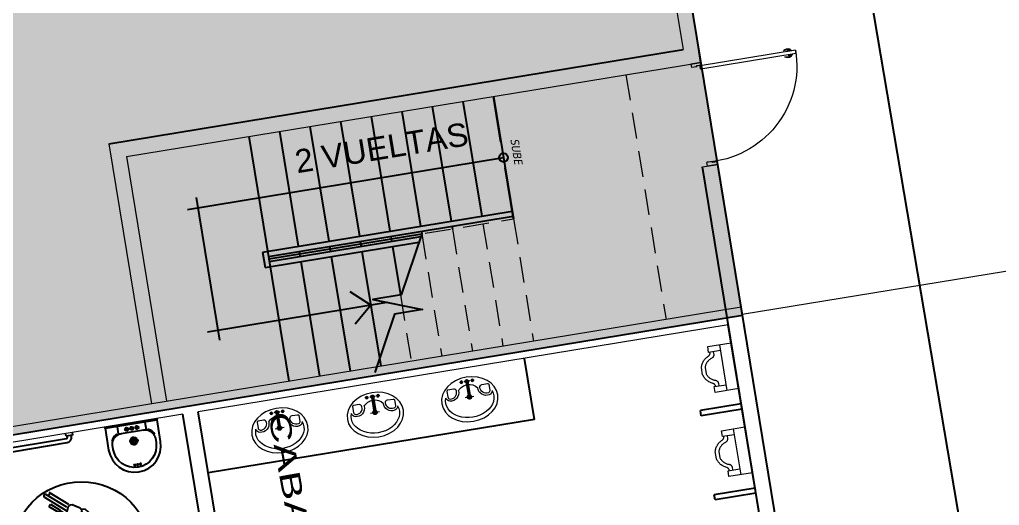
# Model space of a CAD drawing. Header units: metres. Extents: x 2 to 659295185, y -28 to 1124222152.
# Drawn here: x 655560.05 to 655569.53, y 1126672.86 to 1126677.56 of the extents above; entities that cross this region are included whole.
import ezdxf

# ---------------------------------------------------------------- set-up
doc = ezdxf.new("R2010")
doc.units = ezdxf.units.M
doc.header["$MEASUREMENT"] = 0
for name, pattern in [('CCSM_C1_CUERPO HP$0$CONTINUA', [0]), ('CONTINUA', [0]), ('DASHDOT', [1, 0.5, -0.25, 0, -0.25]), ('DASHED', [0.75, 0.5, -0.25])]:
    doc.linetypes.add(name, pattern=pattern)
doc.layers.get('0').update_dxf_attribs({"linetype": 'CONTINUOUS'})
for name, color, linetype in [('A-PARED', 2, 'CONTINUA'), ('ARDIM', 7, 'CONTINUOUS'), ('AREAS ESTACIONAMIENTO', 150, 'CONTINUOUS'), ('CCSM_C1_CUERPO BJ$0$A-ESCALERAS', 7, 'CONTINUOUS'), ('CCSM_C1_CUERPO BJ$0$A-SANITARIOS', 3, 'CONTINUOUS'), ('CCSM_C1_CUERPO HP$0$A-PARED', 2, 'CCSM_C1_CUERPO HP$0$CONTINUA'), ('PA', 2, 'CONTINUOUS'), ('Parcelas', 140, 'CONTINUOUS'), ('SANIT', 8, 'CONTINUOUS')]:
    doc.layers.add(name, color=color, linetype=linetype)
for name, color, linetype, lineweight in [('CCSM_C1_CUERPO A$0$A-EQUIPOS', 8, 'CONTINUOUS', 0), ('CCSM_C1_CUERPO A$0$A-PARED', 2, 'CONTINUOUS', 0), ('LC-PUERTAS', 12, 'CONTINUOUS', 9), ('LOCALES ASIGNADOS', 41, 'DASHDOT', 0), ('XREF VIALIDAD PORTONES Y ACCESOS 15-07-12LIMPIO$0$BROCAL', 9, 'CONTINUOUS', 5)]:
    doc.layers.add(name, color=color, linetype=linetype, lineweight=lineweight)
doc.styles.add('A', font='arial.ttf')
doc.styles.add('CCSM_C1_CUERPO BJ$0$Arial', font='arial.ttf', dxfattribs={"width": 1.5})
doc.styles.get("Standard").update_dxf_attribs({"font": 'tahoma.ttf'})

# ---------------------------------------------------------------- blocks, each defined once
blk = doc.blocks.new('CCSM_C1_CUERPO BJ$0$A$C477957CC')
for p, q in [((0, 0.025), (0.0644, 0.025)), ((0, 0), (0, 0.025)), ((0.0127, 0.025), (0.0127, 0.0373)), ((0.0517, 0.025), (0.0517, 0.0373)), ((0.0644, 0.089), (1.06, 0.089)), ((0.0644, 0.05), (1.06, 0.05)), ((0.0644, 0.025), (0.0644, 0)), ((1.06, 0.025), (1.06, 0)), ((1.1244, 0.025), (1.06, 0.025)), ((1.0727, 0.0373), (1.0727, 0.025)), ((1.1117, 0.0373), (1.1117, 0.025)), ((1.1244, 0), (1.1244, 0.025))]:
    blk.add_line(p, q)
at = {"extrusion": (0, 0, -1)}
for centre, major_axis, start_param, end_param in [((0.0644, 0.0373), (-0.0366, 0.0366), 5.497787, 7.068583), ((0.0644, 0.0373), (-0.00898, 0.00898), 5.497787, 7.068583), ((1.06, 0.0373), (-0.0366, 0.0366), 0.785398, 2.356194), ((1.06, 0.0373), (-0.00898, 0.00898), 0.785398, 2.356194)]:
    blk.add_ellipse(centre, major_axis=major_axis, ratio=1, start_param=start_param, end_param=end_param, dxfattribs=at)
blk = doc.blocks.new('desc')
at = {"color": 12}
for p, q in [((-2.8688, 2.0358), (-3.0483, 2.1901)), ((-3.0105, 2.1918), (-3.0265, 2.1732)), ((-2.8463, 2.0576), (-3.0156, 2.2031)), ((-3.0676, 2.1677), (-2.8793, 2.0059)), ((-3.0386, 2.0691), (-3.0201, 2.0906)), ((-3.0201, 2.0906), (-2.9362, 2.0185)), ((-2.9547, 1.9969), (-3.0386, 2.0691)), ((-2.9362, 2.0185), (-2.9547, 1.9969)), ((-2.9502, 2.0011), (-2.8987, 1.9567)), ((-2.9399, 2.0141), (-2.8911, 1.9721)), ((-2.8564, 2.0418), (-2.8913, 1.9551)), ((-2.8359, 2.052), (-2.8564, 2.0418)), ((-2.8155, 2.0503), (-2.8359, 2.052)), ((-2.7431, 2.0067), (-2.8155, 2.0503)), ((-2.7337, 1.9949), (-2.7431, 2.0067)), ((-2.734, 1.9934), (-2.7325, 1.9768)), ((-2.6942, 1.9847), (-2.7337, 1.9949)), ((-2.9712, 1.9368), (-3.0294, 1.889)), ((-2.9166, 1.9722), (-2.9712, 1.9368)), ((-2.9282, 1.9257), (-2.9585, 1.8973)), ((-2.8907, 1.9431), (-2.9282, 1.9257)), ((-2.8913, 1.9551), (-2.8907, 1.9431)), ((-2.8303, 1.8988), (-2.8226, 1.8719)), ((-2.8092, 1.8979), (-2.824, 1.8808)), ((-2.7914, 1.9485), (-2.8092, 1.8979)), ((-2.5375, 1.673), (-2.801, 1.8995)), ((-2.7451, 1.945), (-2.7918, 1.9505)), ((-2.7883, 1.9276), (-2.6345, 1.7955)), ((-2.6153, 1.8179), (-2.7581, 1.9407)), ((-2.7325, 1.9768), (-2.7451, 1.945)), ((-2.7423, 1.9498), (-2.7124, 1.9233)), ((-2.7124, 1.9233), (-2.6807, 1.9113)), ((-2.6661, 1.9528), (-2.6942, 1.9847)), ((-2.6807, 1.9113), (-2.6653, 1.9001)), ((-2.6759, 1.9339), (-2.6691, 1.9423)), ((-2.6561, 1.9132), (-2.6759, 1.9339)), ((-2.6626, 1.9246), (-2.6661, 1.9528)), ((-2.6653, 1.9001), (-2.6544, 1.9064)), ((-2.6561, 1.9132), (-2.6544, 1.9064)), ((-3.0818, 1.8345), (-3.1421, 1.7466)), ((-3.1028, 1.7814), (-3.0829, 1.8236)), ((-3.0829, 1.8236), (-3.0648, 1.8459)), ((-3.0294, 1.889), (-3.0818, 1.8345)), ((-3.0648, 1.8459), (-3.0522, 1.8539)), ((-3.0522, 1.8539), (-3.0396, 1.8681)), ((-3.0396, 1.8681), (-3.0151, 1.8694)), ((-3.0187, 1.8675), (-3.0117, 1.853)), ((-3.0151, 1.8694), (-2.9934, 1.8733)), ((-2.9934, 1.8733), (-2.9746, 1.855)), ((-2.9585, 1.8973), (-2.9761, 1.863)), ((-2.9746, 1.855), (-2.9495, 1.8272)), ((-2.9622, 1.812), (-2.9724, 1.8506)), ((-2.9495, 1.8272), (-2.9349, 1.784)), ((-2.834, 1.8035), (-2.8471, 1.737)), ((-2.8303, 1.8135), (-2.8388, 1.7944)), ((-2.8248, 1.8419), (-2.8303, 1.8135)), ((-2.8226, 1.8719), (-2.8248, 1.8419)), ((-2.7928, 1.8031), (-2.8209, 1.8403)), ((-2.8154, 1.8717), (-2.611, 1.696)), ((-2.7755, 1.7795), (-2.7928, 1.8031)), ((-2.6121, 1.8563), (-2.6566, 1.8946)), ((-2.6244, 1.8599), (-2.6404, 1.8414)), ((-3.189, 1.5262), (-3.4217, 1.7262)), ((-3.4214, 1.7608), (-3.2252, 1.5923)), ((-3.4089, 1.7278), (-3.3984, 1.74)), ((-3.2235, 1.6298), (-3.4021, 1.7833)), ((-3.3191, 1.7427), (-3.3006, 1.7643)), ((-3.2352, 1.6706), (-3.3191, 1.7427)), ((-3.3006, 1.7643), (-3.2167, 1.6921)), ((-3.1421, 1.7466), (-3.1654, 1.6874)), ((-3.1443, 1.6919), (-3.1268, 1.7229)), ((-3.1268, 1.7229), (-3.0936, 1.745)), ((-3.0914, 1.7363), (-3.1028, 1.7814)), ((-3.0535, 1.6989), (-3.0914, 1.7363)), ((-3.0163, 1.7282), (-3.0558, 1.7815)), ((-3.0153, 1.728), (-3.0192, 1.7069)), ((-2.9756, 1.7372), (-3.0153, 1.728)), ((-3.0086, 1.7801), (-3.0146, 1.7669)), ((-3.0016, 1.8024), (-3.0086, 1.7801)), ((-2.9746, 1.7548), (-2.9921, 1.7341)), ((-2.9518, 1.7525), (-2.9756, 1.7372)), ((-2.9388, 1.7708), (-2.9518, 1.7525)), ((-2.9336, 1.7261), (-2.9404, 1.7074)), ((-2.9349, 1.784), (-2.9388, 1.7708)), ((-2.936, 1.7764), (-2.9303, 1.7484)), ((-2.9303, 1.7484), (-2.9336, 1.7261)), ((-2.8471, 1.737), (-2.8659, 1.6938)), ((-2.7659, 1.7494), (-2.7736, 1.7444)), ((-2.7369, 1.7481), (-2.7735, 1.7743)), ((-2.7609, 1.7644), (-2.7659, 1.7494)), ((-2.6518, 1.663), (-2.7369, 1.7481)), ((-2.6016, 1.6997), (-2.5934, 1.7093)), ((-2.5934, 1.7093), (-2.5911, 1.7191)), ((-2.581, 1.7516), (-2.5185, 1.698)), ((-2.4983, 1.7185), (-2.5622, 1.7734)), ((-2.5375, 1.673), (-2.4938, 1.7238)), ((-2.4706, 1.7042), (-2.5261, 1.7512)), ((-3.2167, 1.6921), (-3.2352, 1.6706)), ((-3.2307, 1.6747), (-3.2088, 1.6558)), ((-3.2253, 1.6059), (-3.2081, 1.6457)), ((-3.2204, 1.6877), (-3.1947, 1.6656)), ((-3.2081, 1.6457), (-3.1498, 1.692)), ((-3.0201, 1.6927), (-3.0535, 1.6989)), ((-3.0126, 1.6255), (-3.0356, 1.6127)), ((-3.0192, 1.7069), (-3.0289, 1.6975)), ((-2.9555, 1.6931), (-3.0201, 1.6927)), ((-2.9831, 1.6137), (-3.0134, 1.6209)), ((-2.9423, 1.6257), (-2.9831, 1.6137)), ((-2.9404, 1.7074), (-2.9555, 1.6931)), ((-2.8934, 1.6632), (-2.9423, 1.6257)), ((-2.8659, 1.6938), (-2.8934, 1.6632)), ((-2.8841, 1.6215), (-2.8601, 1.6333)), ((-2.8151, 1.5981), (-2.8453, 1.6386)), ((-2.8407, 1.6448), (-2.6881, 1.544)), ((-2.8379, 1.6506), (-2.8396, 1.6698)), ((-2.6289, 1.6491), (-2.6525, 1.6622)), ((-2.6472, 1.6474), (-2.6518, 1.663)), ((-2.6184, 1.6991), (-2.6486, 1.665)), ((-2.6092, 1.6266), (-2.6289, 1.6491)), ((-2.5633, 1.6087), (-2.6145, 1.6281)), ((-2.611, 1.696), (-2.6016, 1.6997)), ((-2.599, 1.702), (-2.3731, 1.5078)), ((-2.5374, 1.6727), (-2.5214, 1.6459)), ((-2.5265, 1.6393), (-2.4706, 1.7042)), ((-2.3594, 1.5203), (-2.5143, 1.6534)), ((-2.4933, 1.6763), (-2.4913, 1.6746)), ((-2.4726, 1.6964), (-2.4755, 1.699)), ((-3.2001, 1.5484), (-3.2253, 1.6059)), ((-3.1695, 1.5157), (-3.2001, 1.5484)), ((-3.1293, 1.5663), (-3.1206, 1.5178)), ((-3.1119, 1.5707), (-3.1238, 1.5666)), ((-2.969, 1.4111), (-3.1171, 1.5384)), ((-2.8375, 1.3239), (-3.1121, 1.5598)), ((-3.0931, 1.5805), (-3.1119, 1.5707)), ((-3.0854, 1.6055), (-3.0931, 1.5805)), ((-3.059, 1.6052), (-3.0924, 1.6051)), ((-3.0834, 1.5754), (-2.8713, 1.3931)), ((-3.0356, 1.6127), (-3.059, 1.6052)), ((-3.0287, 1.6113), (-3.0027, 1.5846)), ((-2.9999, 1.584), (-2.9647, 1.5637)), ((-2.9772, 1.5688), (-2.953, 1.5284)), ((-2.953, 1.5284), (-2.8622, 1.4401)), ((-2.7713, 1.5301), (-2.8151, 1.5981)), ((-2.725, 1.4463), (-2.7713, 1.5301)), ((-2.7329, 1.569), (-2.7658, 1.5304)), ((-2.6881, 1.544), (-2.6472, 1.5153)), ((-2.5324, 1.591), (-2.5633, 1.6087)), ((-2.4934, 1.5659), (-2.5324, 1.591)), ((-2.4159, 1.4829), (-2.4934, 1.5659)), ((-2.3905, 1.5001), (-2.475, 1.5493)), ((-2.3704, 1.5135), (-2.356, 1.5196)), ((-2.356, 1.5196), (-2.3088, 1.4762)), ((-3.1695, 1.5157), (-3.149, 1.5072)), ((-3.1619, 1.4721), (-3.1695, 1.5157)), ((-3.147, 1.4509), (-3.1619, 1.4721)), ((-3.149, 1.5072), (-3.1302, 1.5102)), ((-3.1023, 1.4271), (-3.147, 1.4509)), ((-3.1302, 1.5102), (-3.1206, 1.5178)), ((-3.1244, 1.5144), (-3.0964, 1.4967)), ((-3.0912, 1.4319), (-3.1023, 1.4271)), ((-3.088, 1.4539), (-3.0969, 1.4537)), ((-3.0969, 1.4537), (-3.0912, 1.4319)), ((-3.0964, 1.4967), (-3.078, 1.4652)), ((-3.0783, 1.4453), (-3.088, 1.4539)), ((-3.0182, 1.3794), (-3.0846, 1.4365)), ((-3.0785, 1.4662), (-2.9883, 1.3886)), ((-3.0653, 1.4545), (-3.0783, 1.4453)), ((-2.856, 1.426), (-2.8785, 1.3991)), ((-2.8622, 1.4401), (-2.8526, 1.4248)), ((-2.8526, 1.4248), (-2.7724, 1.3575)), ((-2.676, 1.4111), (-2.7318, 1.45)), ((-2.6472, 1.5153), (-2.6149, 1.5009)), ((-2.6149, 1.5009), (-2.6111, 1.5023)), ((-2.6149, 1.5009), (-2.5196, 1.4292)), ((-2.5196, 1.4292), (-2.4692, 1.394)), ((-2.3875, 1.4907), (-2.3905, 1.5001)), ((-2.3711, 1.4607), (-2.3875, 1.4907)), ((-2.3779, 1.4769), (-2.3689, 1.4854)), ((-2.3768, 1.5026), (-2.3704, 1.5135)), ((-2.3705, 1.4888), (-2.3768, 1.5026)), ((-2.3565, 1.4228), (-2.3711, 1.4607)), ((-2.3237, 1.4499), (-2.3705, 1.4888)), ((-2.3325, 1.4293), (-2.3624, 1.4481)), ((-2.2949, 1.4022), (-2.3325, 1.4293)), ((-2.3237, 1.4499), (-2.3034, 1.4726)), ((-2.3096, 1.4778), (-2.2728, 1.4491)), ((-2.2728, 1.4491), (-2.3086, 1.4122)), ((-3.0121, 1.4101), (-3.0244, 1.3959)), ((-2.8757, 1.2794), (-2.9367, 1.337)), ((-2.9169, 1.3579), (-2.8571, 1.3014)), ((-2.8818, 1.3737), (-2.8912, 1.37)), ((-2.8736, 1.3833), (-2.8818, 1.3737)), ((-2.8754, 1.3804), (-2.6495, 1.1862)), ((-2.8713, 1.3931), (-2.8736, 1.3833)), ((-2.7724, 1.3575), (-2.6323, 1.2349)), ((-2.7456, 1.382), (-2.7336, 1.3879)), ((-2.6298, 1.3712), (-2.676, 1.4111)), ((-2.6095, 1.3393), (-2.6298, 1.3712)), ((-2.567, 1.3306), (-2.6225, 1.3629)), ((-2.5286, 1.2871), (-2.567, 1.3306)), ((-2.4692, 1.394), (-2.4441, 1.3847)), ((-2.4206, 1.3536), (-2.4539, 1.3869)), ((-2.4441, 1.3847), (-2.3789, 1.364)), ((-2.3959, 1.333), (-2.4206, 1.3536)), ((-2.3878, 1.3307), (-2.3959, 1.333)), ((-2.3723, 1.3466), (-2.3878, 1.3307)), ((-2.3797, 1.3617), (-2.3709, 1.3437)), ((-2.3789, 1.364), (-2.3426, 1.3736)), ((-2.3709, 1.3437), (-2.3488, 1.3258)), ((-2.3426, 1.3736), (-2.3565, 1.4228)), ((-2.2631, 1.367), (-2.2949, 1.4022)), ((-2.2516, 1.3352), (-2.2631, 1.367)), ((-2.2565, 1.3096), (-2.2516, 1.3352)), ((-2.8583, 1.2531), (-2.9108, 1.3033)), ((-2.8375, 1.3239), (-2.8803, 1.2741)), ((-2.8025, 1.3181), (-2.8583, 1.2531)), ((-2.8507, 1.2558), (-2.8536, 1.2585)), ((-2.8372, 1.3239), (-2.8083, 1.3121)), ((-2.8349, 1.2804), (-2.831, 1.2768)), ((-2.6597, 1.1709), (-2.8146, 1.304)), ((-2.6323, 1.2349), (-2.6045, 1.2085)), ((-2.5001, 1.2296), (-2.5286, 1.2871)), ((-2.4805, 1.2184), (-2.5073, 1.2439)), ((-2.3488, 1.3258), (-2.2958, 1.3034)), ((-2.2958, 1.3034), (-2.2691, 1.3009)), ((-2.2691, 1.3009), (-2.2565, 1.3096)), ((-2.6611, 1.1733), (-2.6528, 1.1885)), ((-2.6575, 1.1604), (-2.6611, 1.1733)), ((-2.6102, 1.1209), (-2.6575, 1.1604)), ((-2.6519, 1.1891), (-2.6452, 1.1928)), ((-2.6452, 1.1928), (-2.6317, 1.1858)), ((-2.5854, 1.1485), (-2.6317, 1.1858)), ((-2.6309, 1.1867), (-2.6108, 1.2089)), ((-2.5854, 1.1485), (-2.6072, 1.1235)), ((-2.6045, 1.2085), (-2.5438, 1.1671)), ((-2.5837, 1.0958), (-2.5449, 1.1448)), ((-2.5438, 1.1671), (-2.4915, 1.167)), ((-2.5387, 1.1607), (-2.5328, 1.1487)), ((-2.5328, 1.1487), (-2.4982, 1.1129)), ((-2.4883, 1.1908), (-2.5001, 1.2296)), ((-2.4536, 1.1944), (-2.4973, 1.2284)), ((-2.4915, 1.167), (-2.4883, 1.1908)), ((-2.4218, 1.1444), (-2.4536, 1.1944)), ((-2.417, 1.12), (-2.4218, 1.1444)), ((-2.5845, 1.0951), (-2.621, 1.1274)), ((-2.4982, 1.1129), (-2.4441, 1.0877)), ((-2.4441, 1.0877), (-2.4259, 1.0894)), ((-2.4259, 1.0894), (-2.4183, 1.0976)), ((-2.4183, 1.0976), (-2.417, 1.12))]:
    blk.add_line(p, q, dxfattribs=at)
blk.add_circle((-2.7983, 1.5908), 0.675, dxfattribs=at)
for centre, radius, start, end in [((-3.058, 2.1789), 0.0148, 49.3228, 229.3228), ((-2.6249, 1.8067), 0.0148, 229.3228, 49.3228), ((-3.4117, 1.7721), 0.0148, 49.3228, 229.3228), ((-2.5716, 1.7625), 0.0144, 49.3228, 229.3228), ((-2.482, 1.6855), 0.0144, 229.3228, 49.3228), ((-2.9787, 1.3999), 0.0148, 229.3228, 49.3228), ((-2.9268, 1.3474), 0.0144, 46.65991, 226.65991), ((-2.8409, 1.2663), 0.0144, 226.65991, 46.65991)]:
    blk.add_arc(centre, radius, start, end, dxfattribs=at)
blk = doc.blocks.new('CCSM_C1_CUERPO A$0$urinario')
at = {"linetype": 'Continuous'}
for p, q in [((-0.225, 0), (-0.225, 0.2308)), ((-0.225, 0.2308), (-0.1673, 0.2308)), ((-0.1673, 0.2308), (-0.1673, 0.1154)), ((0.1673, 0.1154), (0.1673, 0.2308)), ((0.1673, 0.2308), (0.225, 0.2308)), ((0.225, 0.2308), (0.225, 0)), ((0.225, 0.1154), (-0.225, 0.1154)), ((0.225, 0), (-0.225, 0))]:
    blk.add_line(p, q, dxfattribs=at)
for points in [[(-0.1673, 0.2178), (-0.1659, 0.2178), (-0.1634, 0.2179), (-0.1609, 0.2182), (-0.1585, 0.2186), (-0.1561, 0.2193), (-0.1537, 0.22), (-0.1514, 0.221), (-0.1491, 0.2221), (-0.147, 0.2234), (-0.147, 0.2234), (-0.145, 0.2248), (-0.143, 0.2264), (-0.1412, 0.2281), (-0.1396, 0.23), (-0.138, 0.2319), (-0.1366, 0.234), (-0.1354, 0.2362), (-0.1343, 0.2384), (-0.1307, 0.2459), (-0.1267, 0.2532), (-0.1223, 0.2603), (-0.1175, 0.2672), (-0.1123, 0.2737), (-0.1068, 0.28), (-0.1009, 0.286), (-0.0947, 0.2916), (-0.0946, 0.2917), (-0.0882, 0.297), (-0.0814, 0.3019), (-0.0744, 0.3065), (-0.0671, 0.3106), (-0.0596, 0.3144), (-0.052, 0.3177), (-0.0441, 0.3206), (-0.0361, 0.3231), (0.0361, 0.3231), (0.0441, 0.3206), (0.052, 0.3177), (0.0596, 0.3144), (0.0671, 0.3106), (0.0744, 0.3065), (0.0814, 0.302), (0.0882, 0.297), (0.0947, 0.2918), (0.0947, 0.2917), (0.0948, 0.2917), (0.1009, 0.286), (0.1068, 0.28), (0.1123, 0.2738), (0.1175, 0.2672), (0.1223, 0.2603), (0.1267, 0.2532), (0.1307, 0.2459), (0.1343, 0.2384), (0.1354, 0.2362), (0.1366, 0.234), (0.138, 0.2319), (0.1396, 0.23), (0.1413, 0.2282), (0.1431, 0.2265), (0.145, 0.2249), (0.147, 0.2234), (0.1471, 0.2234), (0.1492, 0.2221), (0.1514, 0.221), (0.1537, 0.22), (0.1561, 0.2193), (0.1585, 0.2186), (0.1609, 0.2182), (0.1634, 0.2179), (0.1658, 0.2178), (0.1659, 0.2178), (0.1673, 0.2178)], [(0.1673, 0.1859), (0.141, 0.1859), (0.1408, 0.1859), (0.1381, 0.186), (0.1354, 0.1863), (0.1327, 0.1869), (0.13, 0.1876), (0.1275, 0.1886), (0.125, 0.1898), (0.1226, 0.1911), (0.1203, 0.1927), (0.1182, 0.1944), (0.1162, 0.1963), (0.1143, 0.1984), (0.1126, 0.2006), (0.1111, 0.2029), (0.1098, 0.2053), (0.1087, 0.2079), (0.1078, 0.2105), (0.1055, 0.2172), (0.1029, 0.2238), (0.0998, 0.2302), (0.0964, 0.2364), (0.0926, 0.2424), (0.0884, 0.2482), (0.0839, 0.2537), (0.079, 0.2589), (0.0739, 0.2638), (0.0685, 0.2684), (0.0628, 0.2727), (0.0569, 0.2766), (0.0507, 0.2801), (0.0444, 0.2833), (0.0378, 0.2861), (0.0312, 0.2884), (0.031, 0.2885), (-0.031, 0.2885), (-0.0312, 0.2884), (-0.0378, 0.2861), (-0.0444, 0.2833), (-0.0507, 0.2801), (-0.0569, 0.2766), (-0.0628, 0.2727), (-0.0685, 0.2684), (-0.0739, 0.2638), (-0.079, 0.2589), (-0.0839, 0.2537), (-0.0884, 0.2482), (-0.0925, 0.2425), (-0.0963, 0.2365), (-0.0998, 0.2302), (-0.1028, 0.2238), (-0.1055, 0.2173), (-0.1077, 0.2105), (-0.1078, 0.2105), (-0.1087, 0.2079), (-0.1098, 0.2053), (-0.1111, 0.2029), (-0.1126, 0.2006), (-0.1143, 0.1984), (-0.1162, 0.1963), (-0.1182, 0.1944), (-0.1203, 0.1927), (-0.1226, 0.1911), (-0.125, 0.1898), (-0.1275, 0.1886), (-0.13, 0.1876), (-0.1327, 0.1869), (-0.1354, 0.1863), (-0.1381, 0.186), (-0.1408, 0.1859), (-0.1409, 0.1859), (-0.1673, 0.1859)]]:
    blk.add_lwpolyline(points, dxfattribs=at)
blk = doc.blocks.new('CCSM_C1_CUERPO A$0$Lavamanos')
for p, q in [((0.0268, 0.055), (0.0524, 0.055)), ((0.0394, -0.029), (0.0395, 0.0268)), ((0.0395, 0.0104), (0.1959, 0.0101)), ((0.0395, 0.0041), (0.1959, 0.0038)), ((0.0396, 0.0368), (0.0397, 0.0732)), ((0.1958, -0.0441), (0.196, 0.0435)), ((0.1959, -0.0107), (0.1959, 0.0101)), ((0.0265, -0.055), (0.0522, -0.055)), ((0.0393, -0.0732), (0.0394, -0.0368)), ((0.0395, -0.0041), (0.1959, -0.0044)), ((0.0395, -0.0104), (0.1959, -0.0107))]:
    blk.add_line(p, q)
for points in [[(0.1188, 0.1152, -0.410538), (0.0939, 0.1399), (0.0939, 0.1943, -0.414214), (0.1049, 0.2053), (0.16, 0.2053, -0.326562), (0.183, 0.188, -0.503746), (0.1188, 0.1152)], [(0.1188, -0.1152, 0.410538), (0.0939, -0.1399), (0.0939, -0.1943, 0.414214), (0.1049, -0.2053), (0.16, -0.2053, 0.326562), (0.183, -0.188, 0.503746), (0.1188, -0.1152)]]:
    blk.add_lwpolyline(points, format="xyb")
for centre, radius in [((0.0396, 0.055), 0.0116), ((0.0396, 0.055), 0.00837), ((0.0394, -0.055), 0.0116), ((0.0394, -0.055), 0.00837)]:
    blk.add_circle(centre, radius)
for centre, radius, start, end in [((0.124, 0.1753), 0.0818, 265.71065, 12.65443), ((0.1597, 0.1809), 0.0458, 15.65594, 81.17472), ((0.0395, 0), 0.0171, 37.08208, 322.82493), ((0.0395, 0), 0.0104, 89.86393, 269.86393), ((0.1924, 0), 0.1198, 128.50828, 231.49172), ((0.1931, -0.0003), 0.0216, 210.3005, 149.45957), ((0.1931, -0.0003), 0.0138, 233.09918, 126.36038), ((0.1959, -0.0003), 0.0104, 261.59097, 98.13689), ((0.124, -0.1753), 0.0818, 347.34557, 94.28935), ((0.1597, -0.1809), 0.0458, 278.82528, 344.34406)]:
    blk.add_arc(centre, radius, start, end)
blk.add_ellipse((0.2162, 0), major_axis=(0, -0.275), ratio=0.786029)
blk.add_ellipse((0.2162, 0), major_axis=(0, -0.2357), ratio=0.746733, start_param=5.998252, end_param=9.709711)
blk = doc.blocks.new('sss')
at = {"layer": 'SANIT', "color": 8}
for p, q in [((660771.3419, 1123888.4355), (660771.3, 1123888.4355)), ((660771.3209, 1123888.4565), (660771.3209, 1123888.4145)), ((660771.3209, 1123888.4055), (660771.3209, 1123888.3635)), ((660771.4449, 1123888.4296), (660771.4449, 1123888.3393)), ((660771.6876, 1123888.4125), (660771.6663, 1123888.4125)), ((660771.6769, 1123888.3952), (660771.6769, 1123888.3738)), ((660771.3419, 1123888.3845), (660771.3, 1123888.3845)), ((660771.3419, 1123888.3335), (660771.3, 1123888.3335)), ((660771.3209, 1123888.3545), (660771.3209, 1123888.3125)), ((660771.4901, 1123888.3845), (660771.3998, 1123888.3845)), ((660771.6876, 1123888.3845), (660771.6663, 1123888.3845)), ((660771.6876, 1123888.3565), (660771.6663, 1123888.3565))]:
    blk.add_line(p, q, dxfattribs=at)
for points in [[(660771.2829, 1123888.1345, -0.414214), (660771.2779, 1123888.1295), (660771.2719, 1123888.1295, -0.414214), (660771.2669, 1123888.1345), (660771.2669, 1123888.6345, -0.414214), (660771.2719, 1123888.6395), (660771.2779, 1123888.6395, -0.414214), (660771.2829, 1123888.6345)], [(660771.6792, 1123888.4132, 0.065152), (660771.6784, 1123888.4159, 0.077931), (660771.6772, 1123888.4179, 0.107177), (660771.6754, 1123888.4192, 0.14408), (660771.6737, 1123888.4194, 0.14408), (660771.6722, 1123888.4187, 0.107177), (660771.6709, 1123888.4169, 0.077931), (660771.6703, 1123888.4146, 0.065152), (660771.6703, 1123888.4118, 0.065152), (660771.6711, 1123888.4091, 0.077931), (660771.6724, 1123888.4071, 0.107177), (660771.6742, 1123888.4058, 0.14408), (660771.6759, 1123888.4056, 0.14408), (660771.6774, 1123888.4063, 0.107177), (660771.6787, 1123888.4081, 0.077931), (660771.6793, 1123888.4104, 0.065152)], [(660771.6792, 1123888.3558, -0.065152), (660771.6784, 1123888.3531, -0.077931), (660771.6772, 1123888.3511, -0.107177), (660771.6754, 1123888.3498, -0.14408), (660771.6737, 1123888.3496, -0.14408), (660771.6722, 1123888.3503, -0.107177), (660771.6709, 1123888.3521, -0.077931), (660771.6703, 1123888.3544, -0.065152), (660771.6703, 1123888.3572, -0.065152), (660771.6711, 1123888.3599, -0.077931), (660771.6724, 1123888.3619, -0.107177), (660771.6742, 1123888.3632, -0.14408), (660771.6759, 1123888.3634, -0.14408), (660771.6774, 1123888.3627, -0.107177), (660771.6787, 1123888.3609, -0.077931), (660771.6793, 1123888.3586, -0.065152)], [(660771.6724, 1123888.3845, 0.065152), (660771.6728, 1123888.3817, 0.077931), (660771.6738, 1123888.3795, 0.107177), (660771.6753, 1123888.378, 0.14408), (660771.6769, 1123888.3775, 0.14408), (660771.6785, 1123888.378, 0.107177), (660771.6801, 1123888.3795, 0.077931), (660771.6811, 1123888.3817, 0.065152), (660771.6814, 1123888.3845, 0.065152), (660771.6811, 1123888.3873, 0.077931), (660771.6801, 1123888.3894, 0.107177), (660771.6785, 1123888.391, 0.14408), (660771.6769, 1123888.3915, 0.14408), (660771.6753, 1123888.391, 0.107177), (660771.6738, 1123888.3894, 0.077931), (660771.6728, 1123888.3873, 0.065152)]]:
    blk.add_lwpolyline(points, format="xyb", close=True, dxfattribs=at)
for points in [[(660771.2779, 1123888.1295), (660771.4929, 1123888.1295, 1), (660771.4929, 1123888.6395), (660771.2779, 1123888.6395)], [(660771.4152, 1123888.5965, 0.1784), (660771.3566, 1123888.5438, 1), (660771.3654, 1123888.5391, -0.26649), (660771.4529, 1123888.5945), (660771.4929, 1123888.5945, -1), (660771.4929, 1123888.1745), (660771.4529, 1123888.1745, -0.26649), (660771.3654, 1123888.2299, 1), (660771.3566, 1123888.2252, 0.1784), (660771.4152, 1123888.1725, 0.1784)], [(660771.2829, 1123888.5195), (660771.3529, 1123888.5195, -0.414214), (660771.3579, 1123888.5145), (660771.3579, 1123888.2545, -0.414214), (660771.3529, 1123888.2495), (660771.2829, 1123888.2495)], [(660771.3674, 1123888.5426, 0.089931), (660771.3579, 1123888.4906, 0.089931)], [(660771.3579, 1123888.2784, 0.089931), (660771.3674, 1123888.2264, 0.089931)]]:
    blk.add_lwpolyline(points, format="xyb", dxfattribs=at)
for centre, radius in [((660771.3209, 1123888.4355), 0.0155), ((660771.3209, 1123888.3845), 0.0155), ((660771.4449, 1123888.3845), 0.0355), ((660771.4449, 1123888.3845), 0.0225), ((660771.3209, 1123888.3335), 0.0155)]:
    blk.add_circle(centre, radius, dxfattribs=at)
blk = doc.blocks.new('EEE')
at = {"layer": 'LC-PUERTAS', "color": 30, "ltscale": 6}
for p, q in [((-4.0577, -466.5763), (-4.0577, -466.4763)), ((-4.0577, -466.4763), (-4.023, -466.4763)), ((-4.0317, -466.5763), (-4.0317, -466.5293)), ((-4.023, -466.5293), (-4.0317, -466.5293)), ((-4.023, -466.5293), (-4.023, -466.4763)), ((-3.0924, -466.5293), (-3.0924, -466.4763)), ((-3.0577, -466.4763), (-3.0924, -466.4763)), ((-3.0924, -466.5293), (-3.0837, -466.5293)), ((-3.0837, -466.5763), (-3.0837, -466.5293)), ((-3.0577, -466.5763), (-3.0577, -466.4763)), ((-4.0577, -466.5763), (-4.0317, -466.5763)), ((-3.9931, -466.5649), (-4.0265, -466.5649)), ((-4.0264, -467.4987), (-4.0264, -466.564)), ((-3.9931, -467.4987), (-3.9931, -466.5649)), ((-3.0577, -466.5763), (-3.0837, -466.5763)), ((-3.9931, -467.4987), (-4.0265, -467.4987)), ((-3.9931, -467.4987), (-4.0264, -467.4987))]:
    blk.add_line(p, q, dxfattribs=at)
at = {"layer": 'LC-PUERTAS', "color": 8}
for p, q in [((-4.0301, -466.5313), (-4.0317, -466.5313)), ((-4.0301, -466.5616), (-4.0301, -466.5313)), ((-3.9963, -466.5629), (-4.0265, -466.5629)), ((-3.9963, -466.5629), (-3.9963, -466.5649)), ((-4.0383, -467.4475), (-4.0472, -467.4475)), ((-4.0383, -467.4387), (-4.0421, -467.4387)), ((-4.0383, -467.4526), (-4.0383, -467.4337)), ((-4.033, -467.4337), (-4.0383, -467.4337)), ((-4.033, -467.4526), (-4.0383, -467.4526)), ((-4.0265, -467.4228), (-4.033, -467.4228)), ((-4.033, -467.4228), (-4.033, -467.4634)), ((-4.033, -467.4634), (-4.0265, -467.4634)), ((-4.0265, -467.4634), (-4.0265, -467.4228)), ((-3.9931, -467.4634), (-3.9931, -467.4228)), ((-3.9931, -467.4228), (-3.9866, -467.4228)), ((-3.9866, -467.4634), (-3.9931, -467.4634)), ((-3.9866, -467.4228), (-3.9866, -467.4634)), ((-3.9866, -467.4337), (-3.9813, -467.4337)), ((-3.9866, -467.4526), (-3.9813, -467.4526)), ((-3.9813, -467.4526), (-3.9813, -467.4337)), ((-3.9813, -467.4387), (-3.9774, -467.4387)), ((-3.9813, -467.4475), (-3.9723, -467.4475))]:
    blk.add_line(p, q, dxfattribs=at)
blk.add_arc((-4.0264, -466.5646), 0.9347, 270, 5.42121, dxfattribs=at)
for centre, major_axis, start_param, end_param in [((-4.029, -466.564), (0.00183, 0.00192), 4.686912, 10.970097), ((-3.9917, -467.4199), (0.0427, 0.045), 1.693831, 2.79154), ((-3.9469, -467.4119), (0.0682, 0.0718), 2.034514, 2.60506), ((-4.0279, -467.4199), (0.045, -0.0427), 0.299098, 1.396808), ((-4.0727, -467.4119), (0.0718, -0.0682), 0.485579, 1.056124)]:
    blk.add_ellipse(centre, major_axis=major_axis, ratio=1, start_param=start_param, end_param=end_param, dxfattribs=at)

msp = doc.modelspace()

# ---------------------------------------------------------------- hatches: boundary and pattern name
at = {"layer": 'LOCALES ASIGNADOS'}
msp.add_hatch(color=256, dxfattribs=at).paths.add_polyline_path([(655552.0475, 1126766.2036), (655481.9173, 1126797.9895), (655477.5131, 1126790.9099), (655473.5315, 1126784.2823), (655468.8767, 1126776.1437), (655463.5388, 1126766.3475), (655461.3917, 1126762.2727), (655460.3726, 1126760.2599), (655457.5102, 1126754.5906), (655453.7975, 1126746.8941), (655450.9417, 1126740.6836), (655446.1355, 1126729.7442), (655441.9098, 1126719.3699), (655440.9385, 1126716.7924), (655462.8638, 1126708.3455), (655463.9885, 1126701.2842), (655471.536, 1126655.2372), (655553.5835, 1126668.8883), (655553.0078, 1126672.4046), (655567.0451, 1126674.7032)])

# ---------------------------------------------------------------- linework, layer by layer
at = {"color": 4, "linetype": 'DASHED'}
msp.add_line((655564.8292, 1126675.6354), (655564.6351, 1126676.8196), dxfattribs=at)
at = {"color": 8}
for p, q in [((655564.6351, 1126676.8196), (655564.8292, 1126675.6354)), ((655564.0429, 1126676.7225), (655564.2249, 1126675.6123)), ((655564.339, 1126676.771), (655564.521, 1126675.6609)), ((655563.4508, 1126676.6255), (655563.6328, 1126675.5153)), ((655563.7469, 1126676.674), (655563.9289, 1126675.5638)), ((655562.8587, 1126676.5284), (655563.0407, 1126675.4182)), ((655563.1548, 1126676.5769), (655563.3368, 1126675.4668)), ((655562.2666, 1126676.4314), (655562.6549, 1126674.063)), ((655562.5627, 1126676.4799), (655562.7447, 1126675.3697)), ((655562.4608, 1126675.2472), (655563.941, 1126675.4898)), ((655563.937, 1126675.5145), (655563.941, 1126675.4898)), ((655564.233, 1126675.563), (655564.237, 1126675.5383)), ((655563.3449, 1126675.4174), (655563.3529, 1126675.3681)), ((655563.6409, 1126675.4659), (655563.649, 1126675.4166)), ((655562.7528, 1126675.3204), (655562.7608, 1126675.271)), ((655563.0488, 1126675.3689), (655563.0569, 1126675.3195)), ((655563.361, 1126675.3187), (655563.543, 1126674.2085)), ((655563.6571, 1126675.3674), (655563.7339, 1126674.8989)), ((655562.7689, 1126675.2217), (655562.9509, 1126674.1115)), ((655563.0651, 1126675.2702), (655563.247, 1126674.1601))]:
    msp.add_line(p, q, dxfattribs=at)
at = {"color": 12}
for p, q in [((655561.6729, 1126675.726), (655564.7322, 1126676.2275)), ((655561.7554, 1126675.8409), (655561.9819, 1126674.4593)), ((655563.4462, 1126674.8006), (655563.2462, 1126674.9291)), ((655561.867, 1126674.5418), (655563.6059, 1126674.8269)), ((655563.4462, 1126674.8006), (655563.2977, 1126674.6149))]:
    msp.add_line(p, q, dxfattribs=at)
at = {"color": 9}
for p, q in [((655562.3993, 1126675.3131), (655564.8171, 1126675.7094)), ((655562.4567, 1126675.2718), (655564.8252, 1126675.6601)), ((655562.4235, 1126675.1651), (655563.9137, 1126675.4093)), ((655562.4648, 1126675.2225), (655563.932, 1126675.463)), ((655562.3993, 1126675.3131), (655562.4235, 1126675.1651))]:
    msp.add_line(p, q, dxfattribs=at)
msp.add_lwpolyline([(655471.6126, 1126655.25), (655553.5834, 1126668.8883), (655553.0076, 1126672.4046), (655567.045, 1126674.7031), (655552.0473, 1126766.2035), (655481.9172, 1126797.9895), (655477.5129, 1126790.9098), (655473.5313, 1126784.2823), (655468.8766, 1126776.1437), (655463.5386, 1126766.3474), (655461.3916, 1126762.2726), (655460.3725, 1126760.2599), (655457.5101, 1126754.5906), (655453.7973, 1126746.8941), (655450.9415, 1126740.6836), (655446.1353, 1126729.7441), (655441.9096, 1126719.3698), (655434.3244, 1126698.7954), (655428.6842, 1126681.1389), (655469.2363, 1126669.8084), (655471.5359, 1126655.2372), (655471.6126, 1126655.2498)])
at = {"color": 5}
msp.add_lwpolyline([(655563.9411, 1126675.4898), (655563.7407, 1126674.9), (655563.4678, 1126674.8552), (655563.9496, 1126674.7562), (655563.6767, 1126674.7114), (655563.4854, 1126674.1484)], dxfattribs=at)
at = {"color": 12}
msp.add_circle((655564.7322, 1126676.2275), 0.0424, dxfattribs=at)
at = {"layer": 'A-PARED'}
msp.add_line((655560.9102, 1126676.361), (655566.4718, 1126677.2726), dxfattribs=at)
at = {"layer": 'A-PARED', "lineweight": 5}
for p, q in [((655561.0825, 1126676.2373), (655566.6443, 1126677.1489)), ((655560.9102, 1126676.361), (655561.3226, 1126673.8446)), ((655561.0825, 1126676.2373), (655561.4707, 1126673.8689)), ((655566.6582, 1126676.1378), (655566.806, 1126676.1621))]:
    msp.add_line(p, q, dxfattribs=at)
at = {"layer": 'A-PARED', "color": 4, "linetype": 'DASHED', "lineweight": 5, "ltscale": 0.5}
msp.add_line((655565.918, 1126677.0299), (655566.3062, 1126674.6615), dxfattribs=at)
at = {"layer": 'A-PARED', "color": 4, "linetype": 'DASHED', "lineweight": 5}
msp.add_line((655564.8293, 1126675.6355), (655564.6352, 1126676.8197), dxfattribs=at)
at = {"layer": 'A-PARED', "color": 12, "lineweight": 5}
for p, q in [((655561.673, 1126675.7262), (655564.7322, 1126676.2276)), ((655561.8671, 1126674.542), (655563.0532, 1126674.7364))]:
    msp.add_line(p, q, dxfattribs=at)
at = {"layer": 'A-PARED', "color": 8, "linetype": 'DASHED', "lineweight": 5, "ltscale": 0.5}
for p, q in [((655563.9728, 1126675.495), (655564.8292, 1126675.6354)), ((655564.5331, 1126675.5868), (655564.7272, 1126674.4027)), ((655564.8293, 1126675.6355), (655565.0234, 1126674.4513)), ((655563.941, 1126675.4898), (655564.1351, 1126674.3056)), ((655563.9411, 1126675.4899), (655564.1352, 1126674.3057)), ((655564.237, 1126675.5383), (655564.4312, 1126674.3541)), ((655564.2371, 1126675.5384), (655564.4312, 1126674.3542)), ((655563.3611, 1126675.3189), (655563.5431, 1126674.2087)), ((655563.7339, 1126674.8989), (655563.8391, 1126674.2571))]:
    msp.add_line(p, q, dxfattribs=at)
at = {"layer": 'A-PARED', "color": 12, "lineweight": 5}
msp.add_circle((655564.7322, 1126676.2276), 0.0424, dxfattribs=at)
at = {"layer": 'CCSM_C1_CUERPO A$0$A-PARED', "lineweight": 5}
for p, q in [((655566.6198, 1126677.2969), (655563.6342, 1126695.5116)), ((655563.4862, 1126695.4873), (655566.4718, 1126677.2726)), ((655567.0324, 1126674.7805), (655552.9207, 1126672.4675)), ((655566.9088, 1126674.6083), (655561.7765, 1126673.767)), ((655566.9088, 1126674.6083), (655561.7765, 1126673.767)), ((655561.6285, 1126673.7428), (655559.2606, 1126673.3546))]:
    msp.add_line(p, q, dxfattribs=at)
at = {"layer": 'CCSM_C1_CUERPO BJ$0$A-SANITARIOS'}
for p, q in [((655565.0315, 1126673.6925), (655564.9345, 1126674.2846)), ((655567.0342, 1126673.8435), (655566.6394, 1126673.7788)), ((655566.6475, 1126673.7294), (655566.6394, 1126673.7788)), ((655567.0423, 1126673.7941), (655566.6475, 1126673.7294)), ((655565.0315, 1126673.6925), (655561.8735, 1126673.1749)), ((655567.1676, 1126673.0293), (655566.7728, 1126672.9646)), ((655566.7809, 1126672.9153), (655566.7728, 1126672.9646)), ((655567.1757, 1126672.98), (655566.7809, 1126672.9153))]:
    msp.add_line(p, q, dxfattribs=at)
at = {"layer": 'CCSM_C1_CUERPO HP$0$A-PARED'}
for p, q in [((655566.6443, 1126677.1489), (655566.62, 1126677.2969)), ((655568.0678, 1126668.4634), (655566.806, 1126676.1621)), ((655568.0678, 1126668.4634), (655566.806, 1126676.1621)), ((655567.3033, 1126672.2011), (655566.6582, 1126676.1378)), ((655568.0678, 1126668.4634), (655567.0324, 1126674.7805)), ((655567.3033, 1126672.2011), (655566.9088, 1126674.6083)), ((655561.9745, 1126671.6317), (655561.6285, 1126673.7428)), ((655562.1225, 1126671.6559), (655561.7765, 1126673.767))]:
    msp.add_line(p, q, dxfattribs=at)
at = {"layer": 'Parcelas', "lineweight": -3}
msp.add_lwpolyline([(655665, 1126303), (655670, 1126341), (655654, 1126424), (655641, 1126483), (655631, 1126535), (655619, 1126532), (655610, 1126585), (655595, 1126588), (655583, 1126591), (655553, 1126768)], dxfattribs=at)
at = {"layer": 'XREF VIALIDAD PORTONES Y ACCESOS 15-07-12LIMPIO$0$BROCAL', "color": 252, "ltscale": 0.1}
msp.add_line((655567.0416, 1126674.7113), (655570.6915, 1126675.3096), dxfattribs=at)

# ---------------------------------------------------------------- block references
at = {"layer": 'A-PARED', "lineweight": 5, "xscale": -1, "rotation": 99.30830989342667}
msp.add_blockref('EEE', (655106.8678, 1126597.6773), dxfattribs=at)
at = {"layer": 'AREAS ESTACIONAMIENTO', "rotation": 9.308592803312003}
msp.add_blockref('desc', (655563.6651, 1126671.2982), dxfattribs=at)
at = {"layer": 'CCSM_C1_CUERPO A$0$A-EQUIPOS', "lineweight": 5, "rotation": 99.30859299959239}
for p in [(655566.9735, 1126674.2133), (655567.1069, 1126673.3992)]:
    msp.add_blockref('CCSM_C1_CUERPO A$0$urinario', p, dxfattribs=at)
at = {"layer": 'CCSM_C1_CUERPO A$0$A-EQUIPOS', "lineweight": 5, "xscale": -1, "rotation": 99.30859275615718}
for p in [(655564.3708, 1126674.1017), (655563.4567, 1126673.9519), (655562.5321, 1126673.8004)]:
    msp.add_blockref('CCSM_C1_CUERPO A$0$Lavamanos', p, dxfattribs=at)
at = {"layer": 'CCSM_C1_CUERPO BJ$0$A-SANITARIOS', "xscale": -1, "rotation": 189.3723874538071}
msp.add_blockref('CCSM_C1_CUERPO BJ$0$A$C477957CC', (655559.4469, 1126673.3839), dxfattribs=at)
at = {"layer": 'PA', "lineweight": 5, "rotation": 279.3088758952342}
msp.add_blockref('sss', (-560410.5803, 1596946.5398), dxfattribs=at)

# ---------------------------------------------------------------- texts
at = {"layer": 'ARDIM', "color": 9, "lineweight": 5, "style": 'A'}
msp.add_text('2 VUELTAS', height=0.225, rotation=9.30888, dxfattribs=at).set_placement((655562.7338, 1126676.0755))
at = {"layer": 'ARDIM', "color": 9, "lineweight": 5, "oblique": 10}
msp.add_text('SUBE', height=0.08, rotation=279.30888, dxfattribs=at).set_placement((655564.7986, 1126676.4052))
at = {"layer": 'CCSM_C1_CUERPO BJ$0$A-ESCALERAS', "lineweight": 5, "style": 'CCSM_C1_CUERPO BJ$0$Arial', "width": 1.5}
msp.add_text('CABALLEROS', height=0.2, rotation=280.24373, dxfattribs=at).set_placement((655562.4525, 1126673.7481))

doc.saveas('drawing.dxf')
